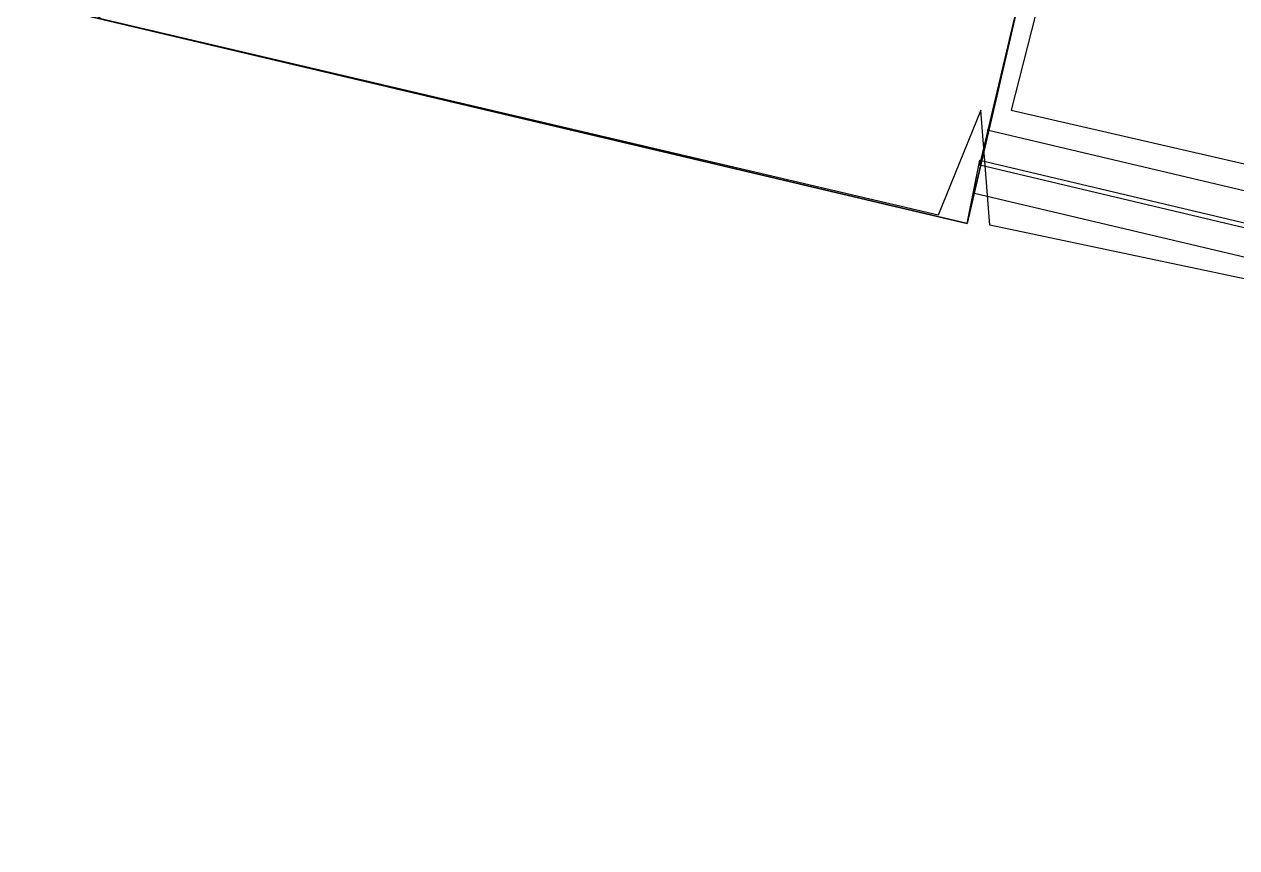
# Model space of a CAD drawing. Header units: feet. Extents: x -84 to 198, y -22 to 181.
# Drawn here: x 114.21 to 120.58, y 34.68 to 39.01 of the extents above; entities that cross this region are included whole.
import ezdxf

# ---------------------------------------------------------------- set-up
doc = ezdxf.new("R2010")
doc.units = ezdxf.units.FT
for name, color, linetype in [('A-AREA-UNIDAD', 30, 'CONTINUOUS'), ('A-LINEA', 7, 'CONTINUOUS'), ('A-MURO-CONCRETO', 8, 'CONTINUOUS')]:
    doc.layers.add(name, color=color, linetype=linetype)

msp = doc.modelspace()

# ---------------------------------------------------------------- linework, layer by layer
at = {"layer": 'A-AREA-UNIDAD'}
for points in [[(98.32, 43.8756), (114.24, 40.1956), (114.72, 42.2044), (115.68, 42.2044), (118.96, 41.4044), (119.808, 41.4044), (119.84, 40.32), (119.392, 38.56), (124.96, 37.28), (125.072, 37.0489), (126.592, 39.3956), (128.032, 42.3289), (129.088, 45.1733), (129.84, 48.2133), (130.32, 51.9644), (130.32, 55.6089), (130.048, 58.2044), (129.12, 62.88)], [(122.72, 34.0444), (124.928, 36.7644), (119.28, 37.9556), (119.232, 38.56), (119.008, 38.0089), (114.608, 39.04), (114.32, 39.2356), (114.48, 39.84), (113.152, 39.9289), (97.952, 43.5556)]]:
    msp.add_lwpolyline(points, dxfattribs=at)
at = {"layer": 'A-LINEA'}
for p, q in [((119.2667, 38.4578), (124.8933, 37.1244)), ((125.3067, 36.8311), (119.2267, 38.2711)), ((119.2, 38.1244), (124.68, 36.8311))]:
    msp.add_line(p, q, dxfattribs=at)
for points in [[(119.2267, 38.2711), (123.76, 57.4311), (117, 59.0311), (117.1467, 59.6844), (114.56, 60.2978), (115.0667, 62.4444), (118.2, 75.6978), (129.9467, 72.9244)], [(114.3067, 39.1111), (119.16, 37.9644), (119.84, 40.8844), (115, 42.0311), (114.3067, 39.1111)], [(67.2267, 7.6444), (67.2667, 7.8178), (67.76, 9.9244), (68.1067, 9.9378), (69.9867, 17.8978), (72.5733, 17.2844), (72.7333, 17.9244), (80.72, 16.0444), (83.12, 15.4711), (87.16, 14.5111), (90.12, 27.0044), (94.6533, 25.9244), (94.8133, 26.5778), (97.52, 25.9378), (103.5333, 24.5111), (107.3733, 40.7511), (107.64, 40.6978), (108.9733, 40.3778), (112.68, 39.4978), (119.16, 37.9644), (119.2267, 38.2978), (125.3067, 36.8578)]]:
    msp.add_lwpolyline(points, dxfattribs=at)
at = {"layer": 'A-MURO-CONCRETO'}
msp.add_lwpolyline([(114.3067, 39.1111), (119.4267, 39.1111), (119.16, 37.9644), (114.3067, 39.1111), (114.3067, 39.1111)], dxfattribs=at)

doc.saveas('drawing.dxf')
